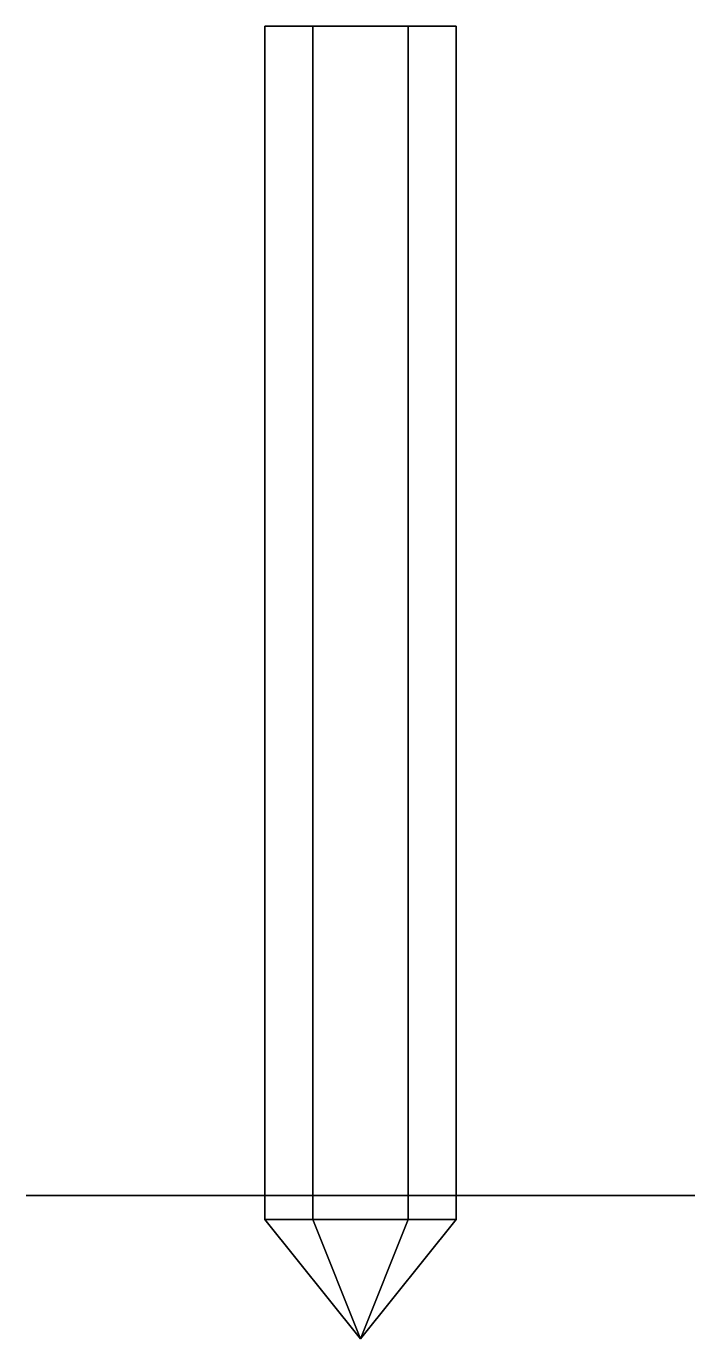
# Model space of a CAD drawing. Extents: x -0.192 to 0.192, y -0.756 to -0.004.
import ezdxf

# ---------------------------------------------------------------- set-up
doc = ezdxf.new("R2010")
doc.units = 0
doc.layers.add('PROPELLER', color=1, linetype='CONTINUOUS')

msp = doc.modelspace()

# ---------------------------------------------------------------- linework, layer by layer
at = {"layer": 'PROPELLER'}
for points in [[(-0.02736, -0.00355, 0.0474), (-0.05473, -0.00355), (-0.05473, -0.68765), (-0.02736, -0.68765, 0.0474)], [(-0.05473, -0.00355), (-0.02736, -0.00355, -0.0474), (-0.02736, -0.68765, -0.0474), (-0.05473, -0.68765)], [(0.02736, -0.00355, 0.0474), (-0.02736, -0.00355, 0.0474), (-0.02736, -0.68765, 0.0474), (0.02736, -0.68765, 0.0474)], [(-0.02736, -0.00355, -0.0474), (0.02736, -0.00355, -0.0474), (0.02736, -0.68765, -0.0474), (-0.02736, -0.68765, -0.0474)], [(0.05473, -0.00355), (0.02736, -0.00355, 0.0474), (0.02736, -0.68765, 0.0474), (0.05473, -0.68765)], [(0.02736, -0.00355, -0.0474), (0.05473, -0.00355), (0.05473, -0.68765), (0.02736, -0.68765, -0.0474)], [(-0.19155, -0.67397, -0.01368), (-0.1505, -0.67397, -0.04105), (-0.1505, -0.67397, 0.05473), (-0.19155, -0.67397, 0.01368)], [(-0.19155, -0.67397, 0.01368), (-0.1505, -0.67397, 0.05473), (-0.1505, -0.67397, -0.04105), (-0.19155, -0.67397, -0.01368)], [(-0.1505, -0.67397, 0.05473), (-0.09577, -0.67397, 0.05473), (-0.09577, -0.67397, -0.04105), (-0.1505, -0.67397, -0.04105)], [(-0.1505, -0.67397, -0.04105), (-0.09577, -0.67397, -0.04105), (-0.09577, -0.67397, 0.05473), (-0.1505, -0.67397, 0.05473)], [(-0.09577, -0.67397, 0.05473), (-0.00718, -0.67397, 0.01676), (-0.01676, -0.67397, -0.00718), (-0.09577, -0.67397, -0.04105)], [(-0.09577, -0.67397, -0.04105), (-0.01676, -0.67397, -0.00718), (-0.00718, -0.67397, 0.01676), (-0.09577, -0.67397, 0.05473)], [(0.04105, -0.67397, -0.09577), (0.00718, -0.67397, -0.01676), (-0.01676, -0.67397, -0.00718), (-0.05473, -0.67397, -0.09577)], [(-0.05473, -0.67397, -0.09577), (-0.01676, -0.67397, -0.00718), (0.00718, -0.67397, -0.01676), (0.04105, -0.67397, -0.09577)], [(-0.01368, -0.67397, -0.19155), (-0.05473, -0.67397, -0.1505), (0.04105, -0.67397, -0.1505), (0.01368, -0.67397, -0.19155)], [(0.01368, -0.67397, -0.19155), (0.04105, -0.67397, -0.1505), (-0.05473, -0.67397, -0.1505), (-0.01368, -0.67397, -0.19155)], [(0.04105, -0.67397, -0.1505), (0.04105, -0.67397, -0.09577), (-0.05473, -0.67397, -0.09577), (-0.05473, -0.67397, -0.1505)], [(-0.05473, -0.67397, -0.1505), (-0.05473, -0.67397, -0.09577), (0.04105, -0.67397, -0.09577), (0.04105, -0.67397, -0.1505)], [(0.01368, -0.67397, 0.19155), (0.05473, -0.67397, 0.1505), (-0.04105, -0.67397, 0.1505), (-0.01368, -0.67397, 0.19155)], [(-0.01368, -0.67397, 0.19155), (-0.04105, -0.67397, 0.1505), (0.05473, -0.67397, 0.1505), (0.01368, -0.67397, 0.19155)], [(-0.04105, -0.67397, 0.1505), (-0.04105, -0.67397, 0.09577), (0.05473, -0.67397, 0.09577), (0.05473, -0.67397, 0.1505)], [(0.05473, -0.67397, 0.1505), (0.05473, -0.67397, 0.09577), (-0.04105, -0.67397, 0.09577), (-0.04105, -0.67397, 0.1505)], [(-0.04105, -0.67397, 0.09577), (-0.00718, -0.67397, 0.01676), (0.01676, -0.67397, 0.00718), (0.05473, -0.67397, 0.09577)], [(0.05473, -0.67397, 0.09577), (0.01676, -0.67397, 0.00718), (-0.00718, -0.67397, 0.01676), (-0.04105, -0.67397, 0.09577)], [(0.09577, -0.67397, 0.04105), (0.01676, -0.67397, 0.00718), (0.00718, -0.67397, -0.01676), (0.09577, -0.67397, -0.05473)], [(0.09577, -0.67397, -0.05473), (0.00718, -0.67397, -0.01676), (0.01676, -0.67397, 0.00718), (0.09577, -0.67397, 0.04105)], [(0.1505, -0.67397, 0.04105), (0.09577, -0.67397, 0.04105), (0.09577, -0.67397, -0.05473), (0.1505, -0.67397, -0.05473)], [(0.1505, -0.67397, -0.05473), (0.09577, -0.67397, -0.05473), (0.09577, -0.67397, 0.04105), (0.1505, -0.67397, 0.04105)], [(0.19155, -0.67397, -0.01368), (0.1505, -0.67397, -0.05473), (0.1505, -0.67397, 0.04105), (0.19155, -0.67397, 0.01368)], [(0.19155, -0.67397, 0.01368), (0.1505, -0.67397, 0.04105), (0.1505, -0.67397, -0.05473), (0.19155, -0.67397, -0.01368)], [(-0.02736, -0.68765, 0.0474), (-0.05473, -0.68765), (0, -0.75606)], [(-0.05473, -0.68765), (-0.02736, -0.68765, -0.0474), (0, -0.75606)], [(0.02736, -0.68765, 0.0474), (-0.02736, -0.68765, 0.0474), (0, -0.75606)], [(-0.02736, -0.68765, -0.0474), (0.02736, -0.68765, -0.0474), (0, -0.75606)], [(0.05473, -0.68765), (0.02736, -0.68765, 0.0474), (0, -0.75606)], [(0.02736, -0.68765, -0.0474), (0.05473, -0.68765), (0, -0.75606)]]:
    msp.add_3dface(points, dxfattribs=at)

doc.saveas('drawing.dxf')
